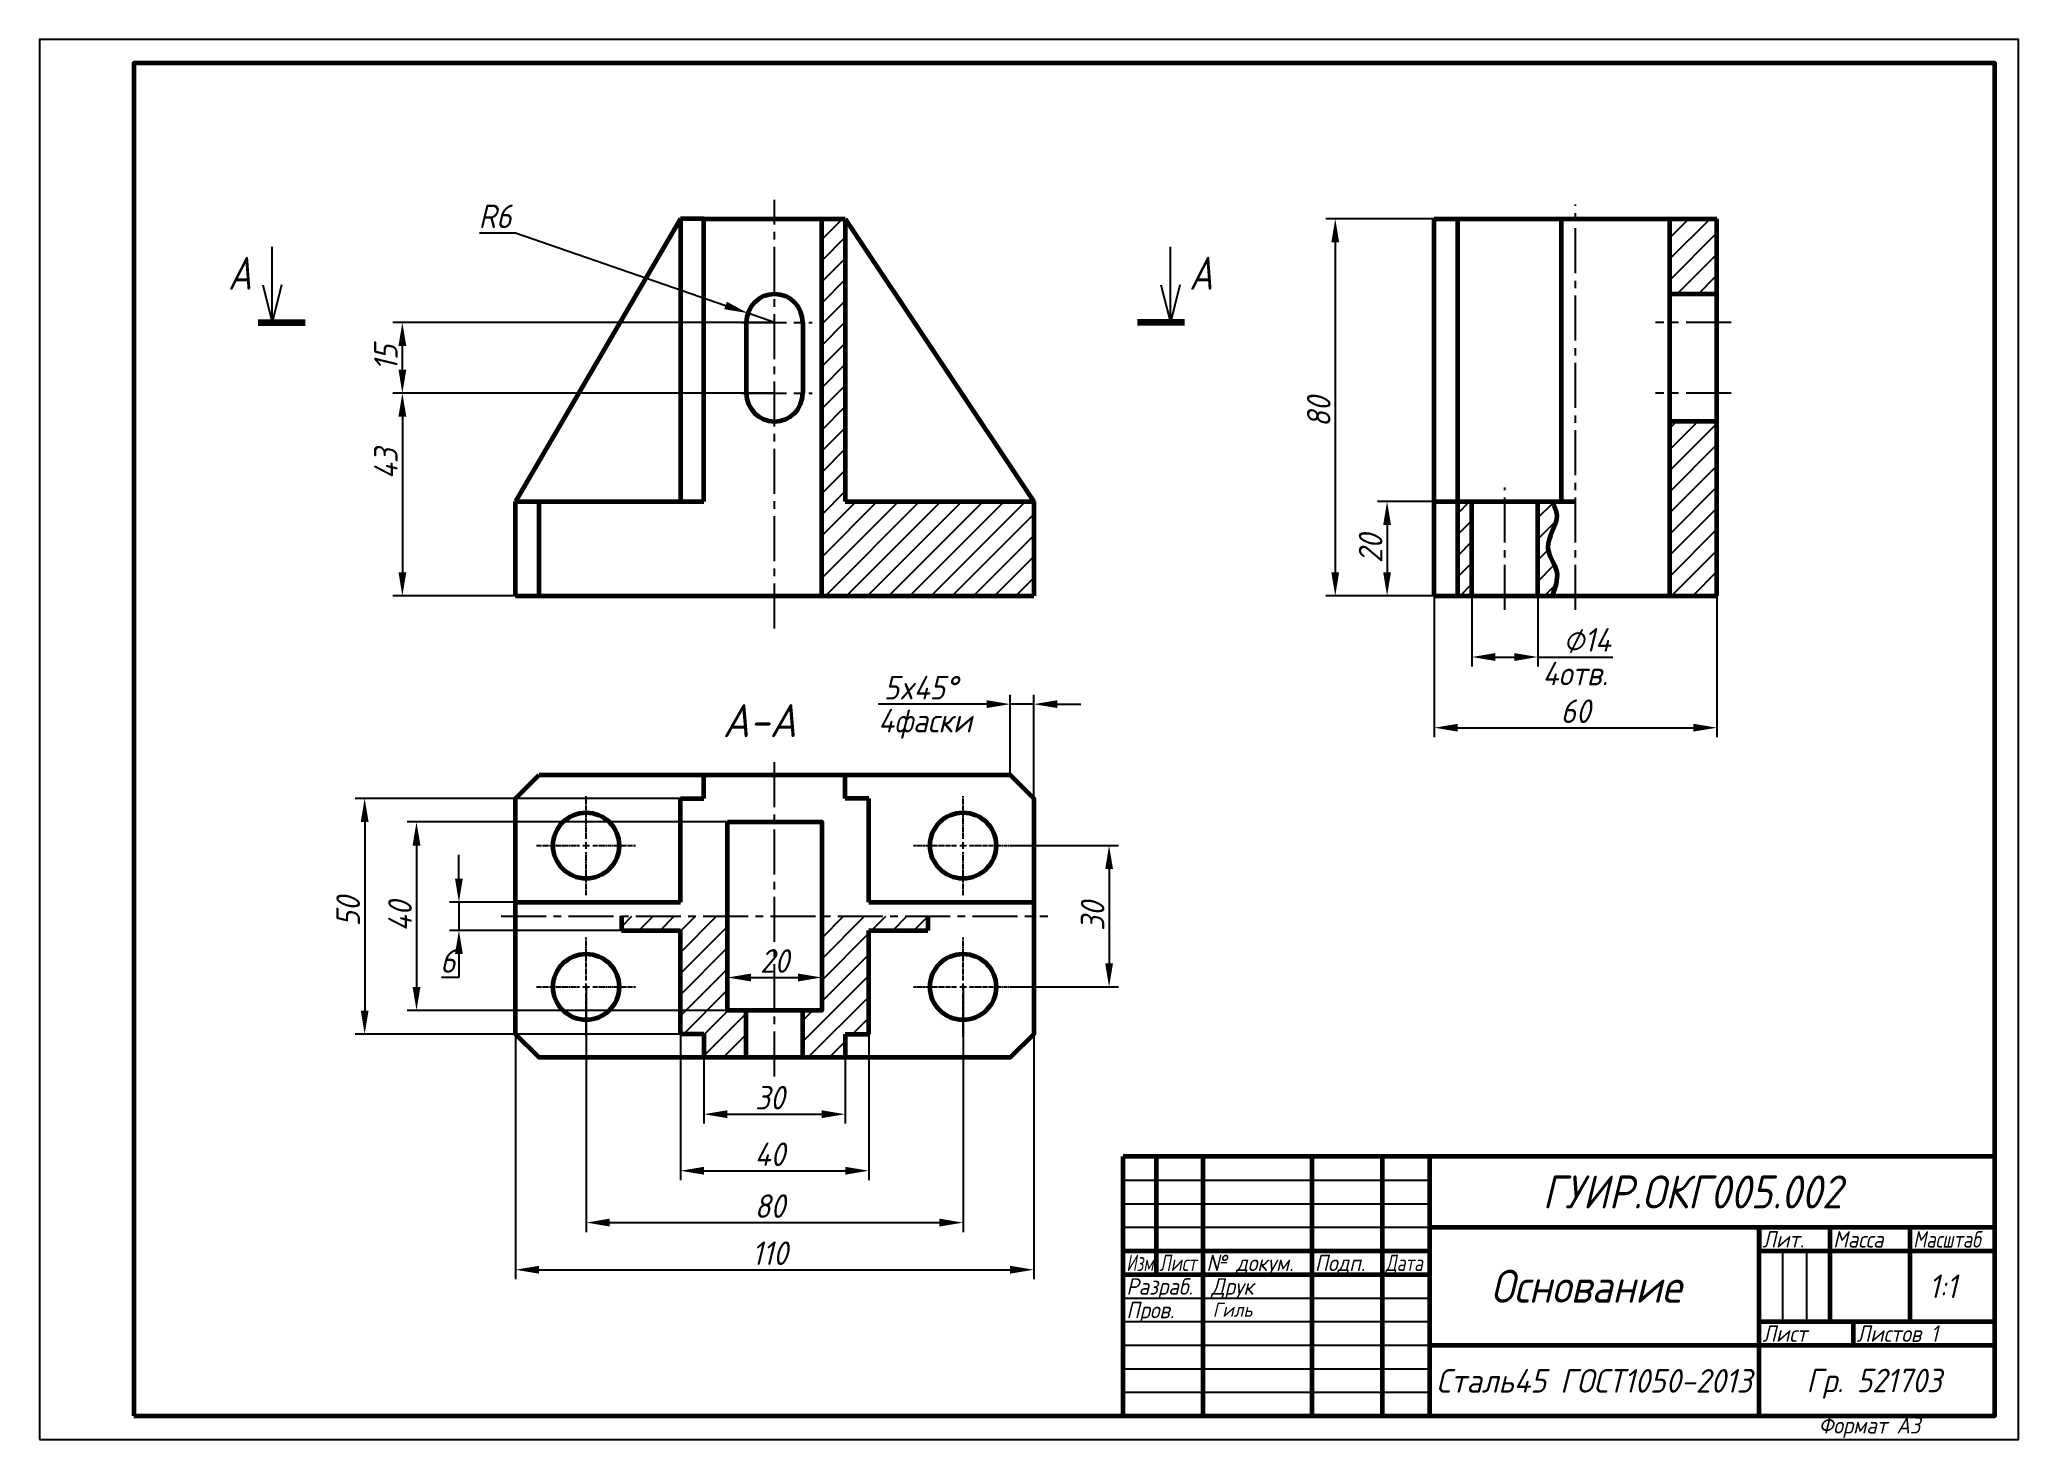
# Model space of a CAD drawing. Header units: millimetres. Extents: x 0 to 420, y 0 to 297.
import ezdxf
from ezdxf.enums import TextEntityAlignment as Align

# ---------------------------------------------------------------- set-up
doc = ezdxf.new("R2010")
doc.units = ezdxf.units.MM
doc.header["$LTSCALE"] = 0.5
doc.linetypes.add('CENTER2', pattern=[1.125, 0.75, -0.125, 0.125, -0.125])
doc.linetypes.add('осевая2', pattern=[28.575, 19.05, -3.175, 3.175, -3.175])
doc.layers.get('0').update_dxf_attribs({"lineweight": 60})
doc.layers.get('Defpoints').update_dxf_attribs({"color": 5})
doc.layers.add('1-оси', color=50, linetype='осевая2')
doc.layers.add('3-размеры', color=6, linetype='Continuous')
doc.layers.add('2-штриховка', color=7, linetype='Continuous', true_color=0x00c7c7)
doc.layers.add('4-текст', color=7, linetype='Continuous', true_color=0x00ad00)
doc.styles.get("Standard").update_dxf_attribs({"font": 'isocpeui.ttf', "width": 0.9})
doc.dimstyles.new('Standart', dxfattribs={"dimtxt": 5, "dimasz": 5, "dimexe": 2, "dimexo": 0, "dimgap": 1, "dimtad": 1, "dimtoh": 1, "dimdec": 0, "dimtxsty": 'Standard', "dimcen": 2.5, "dimadec": 0, "dimazin": 0, "dimtfac": 1, "dimtdec": 0, "dimtmove": 0, "dimatfit": 3, "dimldrblk": 'DOTSMALL', "dimfxl": 1, "dimarcsym": 0})
pattern_1 = [(45, (825, 29), (-2.245064, 2.245064), [])]

# ---------------------------------------------------------------- blocks, each defined once
blk = doc.blocks.new('*D2')
at = {"layer": '3-размеры', "color": 0, "lineweight": -2, "transparency": 16777216}
for p, q in [((156, 222), (75, 222)), ((77, 217), (77, 184)), ((101, 179), (75, 179))]:
    blk.add_line(p, q, dxfattribs=at)
at = {"layer": '3-размеры', "color": 0, "transparency": 16777216}
for points in [[(76.17, 217), (77.83, 217), (77, 222)], [(76.17, 184), (77.83, 184), (77, 179)]]:
    blk.add_solid(points, dxfattribs=at)
at = {"layer": 'Defpoints', "color": 0, "transparency": 16777216}
for p in [(156, 222), (77, 179), (101, 179)]:
    blk.add_point(p, dxfattribs=at)
at = {"layer": '3-размеры', "color": 0, "transparency": 16777216, "insert": (73.5, 207), "char_height": 5, "attachment_point": 5, "rotation": 90}
blk.add_mtext('43', dxfattribs=at)
blk = doc.blocks.new('_DotSmall')
at = {"color": 0, "linetype": 'ByBlock', "const_width": 0.5}
blk.add_lwpolyline([(-0.0625, 0, 1), (0.0625, 0, 1)], format="xyb", close=True, dxfattribs=at)
blk = doc.blocks.new('*D3')
at = {"layer": '3-размеры', "color": 0, "lineweight": -2, "transparency": 16777216}
for p, q in [((156, 237), (75, 237)), ((77, 227), (77, 232)), ((156, 222), (75, 222))]:
    blk.add_line(p, q, dxfattribs=at)
at = {"layer": '3-размеры', "color": 0, "transparency": 16777216}
for points in [[(76.17, 232), (77.83, 232), (77, 237)], [(76.17, 227), (77.83, 227), (77, 222)]]:
    blk.add_solid(points, dxfattribs=at)
at = {"layer": 'Defpoints', "color": 0, "transparency": 16777216}
for p in [(77, 237), (156, 237), (156, 222)]:
    blk.add_point(p, dxfattribs=at)
at = {"layer": '3-размеры', "color": 0, "transparency": 16777216, "insert": (73.5, 229.5), "char_height": 5, "attachment_point": 5, "rotation": 90}
blk.add_mtext('15', dxfattribs=at)
blk = doc.blocks.new('*D4')
at = {"layer": '3-размеры', "color": 0, "lineweight": -2, "transparency": 16777216}
for p, q in [((93.34, 256), (101, 256)), ((101, 256), (145.6, 240.59)), ((156, 237), (150.33, 238.96))]:
    blk.add_line(p, q, dxfattribs=at)
at = {"layer": '3-размеры', "color": 0, "transparency": 16777216}
blk.add_solid([(145.88, 241.38), (145.33, 239.8), (150.33, 238.96)], dxfattribs=at)
at = {"layer": 'Defpoints', "color": 0, "transparency": 16777216}
for p in [(150.33, 238.96), (156, 237)]:
    blk.add_point(p, dxfattribs=at)
at = {"layer": '3-размеры', "color": 0, "transparency": 16777216, "insert": (96.67, 259.5), "char_height": 5, "attachment_point": 5}
blk.add_mtext('R6', dxfattribs=at)
blk = doc.blocks.new('lvraz')
at = {"lineweight": -3}
for p, q in [((0, 0), (0, 16)), ((-1.98, 7.99), (0, 0)), ((2, 8), (0, 0))]:
    blk.add_line(p, q, dxfattribs=at)
at = {"lineweight": 100}
blk.add_line((-3, 0), (7, 0), dxfattribs=at)
at = {"width": 0.8}
blk.add_text('A', height=7, dxfattribs=at).set_placement((-9.37, 6.92))
blk = doc.blocks.new('Pvraz')
at = {"lineweight": -3}
for p, q in [((0, 0), (0, 16)), ((-2, 8), (0, 0)), ((1.98, 7.99), (0, 0))]:
    blk.add_line(p, q, dxfattribs=at)
at = {"lineweight": 100}
blk.add_line((3, 0), (-7, 0), dxfattribs=at)
at = {"width": 0.8}
blk.add_text('A', height=7, dxfattribs=at).set_placement((4, 6.92))
blk = doc.blocks.new('*U7')
at = {"layer": '1-оси', "color": 0, "linetype": 'CENTER2', "transparency": 16777216}
for p, q in [((0, 1.4), (0, 10.5)), ((-10.5, 0), (-1.4, 0)), ((1.4, 0), (10.5, 0)), ((0, -10.5), (0, -1.4))]:
    blk.add_line(p, q, dxfattribs=at)
at = {"layer": '1-оси', "color": 0, "linetype": 'Continuous', "transparency": 16777216}
for p, q in [((-0.7, 0), (0.7, 0)), ((0, -0.7), (0, 0.7))]:
    blk.add_line(p, q, dxfattribs=at)
blk = doc.blocks.new('*U8')
at = {"layer": '1-оси', "color": 0, "linetype": 'CENTER2', "transparency": 16777216}
for p, q in [((0, 1.4), (0, 10.5)), ((-10.5, 0), (-1.4, 0)), ((1.4, 0), (10.5, 0)), ((0, -10.5), (0, -1.4))]:
    blk.add_line(p, q, dxfattribs=at)
at = {"layer": '1-оси', "color": 0, "linetype": 'Continuous', "transparency": 16777216}
for p, q in [((-0.7, 0), (0.7, 0)), ((0, -0.7), (0, 0.7))]:
    blk.add_line(p, q, dxfattribs=at)
blk = doc.blocks.new('*U9')
at = {"layer": '1-оси', "color": 0, "linetype": 'CENTER2', "transparency": 16777216}
for p, q in [((0, 1.4), (0, 10.5)), ((-10.5, 0), (-1.4, 0)), ((1.4, 0), (10.5, 0)), ((0, -10.5), (0, -1.4))]:
    blk.add_line(p, q, dxfattribs=at)
at = {"layer": '1-оси', "color": 0, "linetype": 'Continuous', "transparency": 16777216}
for p, q in [((-0.7, 0), (0.7, 0)), ((0, -0.7), (0, 0.7))]:
    blk.add_line(p, q, dxfattribs=at)
blk = doc.blocks.new('*U10')
at = {"layer": '1-оси', "color": 0, "linetype": 'CENTER2', "transparency": 16777216}
for p, q in [((0, 1.4), (0, 10.5)), ((-10.5, 0), (-1.4, 0)), ((1.4, 0), (10.5, 0)), ((0, -10.5), (0, -1.4))]:
    blk.add_line(p, q, dxfattribs=at)
at = {"layer": '1-оси', "color": 0, "linetype": 'Continuous', "transparency": 16777216}
for p, q in [((-0.7, 0), (0.7, 0)), ((0, -0.7), (0, 0.7))]:
    blk.add_line(p, q, dxfattribs=at)
blk = doc.blocks.new('*D11')
at = {"layer": '3-размеры', "color": 0, "lineweight": -2, "transparency": 16777216}
for p, q in [((89, 119), (89, 124)), ((101, 114), (87, 114)), ((89, 114), (89, 108)), ((123.5, 108), (87, 108)), ((89, 103), (89, 98)), ((89, 98), (85.28, 98))]:
    blk.add_line(p, q, dxfattribs=at)
at = {"layer": '3-размеры', "color": 0, "transparency": 16777216}
for points in [[(88.17, 119), (89.83, 119), (89, 114)], [(88.17, 103), (89.83, 103), (89, 108)]]:
    blk.add_solid(points, dxfattribs=at)
at = {"layer": 'Defpoints', "color": 0, "transparency": 16777216}
for p in [(101, 114), (89, 108), (123.5, 108)]:
    blk.add_point(p, dxfattribs=at)
at = {"layer": '3-размеры', "color": 0, "transparency": 16777216, "insert": (86.64, 101.5), "char_height": 5, "attachment_point": 5}
blk.add_mtext('6', dxfattribs=at)
blk = doc.blocks.new('*D12')
at = {"layer": '3-размеры', "color": 0, "lineweight": -2, "transparency": 16777216}
for p, q in [((146, 131), (78, 131)), ((80, 126), (80, 96)), ((146, 91), (78, 91))]:
    blk.add_line(p, q, dxfattribs=at)
at = {"layer": '3-размеры', "color": 0, "transparency": 16777216}
for points in [[(79.17, 126), (80.83, 126), (80, 131)], [(79.17, 96), (80.83, 96), (80, 91)]]:
    blk.add_solid(points, dxfattribs=at)
at = {"layer": 'Defpoints', "color": 0, "transparency": 16777216}
for p in [(146, 131), (80, 91), (146, 91)]:
    blk.add_point(p, dxfattribs=at)
at = {"layer": '3-размеры', "color": 0, "transparency": 16777216, "insert": (76.5, 111), "char_height": 5, "attachment_point": 5, "rotation": 90}
blk.add_mtext('40', dxfattribs=at)
blk = doc.blocks.new('*D13')
at = {"layer": '3-размеры', "color": 0, "lineweight": -2, "transparency": 16777216}
for p, q in [((136, 136), (67, 136)), ((69, 131), (69, 91)), ((136, 86), (67, 86))]:
    blk.add_line(p, q, dxfattribs=at)
at = {"layer": '3-размеры', "color": 0, "transparency": 16777216}
for points in [[(68.17, 131), (69.83, 131), (69, 136)], [(68.17, 91), (69.83, 91), (69, 86)]]:
    blk.add_solid(points, dxfattribs=at)
at = {"layer": 'Defpoints', "color": 0, "transparency": 16777216}
for p in [(136, 136), (69, 86), (136, 86)]:
    blk.add_point(p, dxfattribs=at)
at = {"layer": '3-размеры', "color": 0, "transparency": 16777216, "insert": (65.5, 112), "char_height": 5, "attachment_point": 5, "rotation": 90}
blk.add_mtext('50', dxfattribs=at)
blk = doc.blocks.new('*D14')
at = {"layer": '3-размеры', "color": 0, "lineweight": -2, "transparency": 16777216}
for p, q in [((206.5, 126), (229, 126)), ((227, 121), (227, 101)), ((206.5, 96), (229, 96))]:
    blk.add_line(p, q, dxfattribs=at)
at = {"layer": '3-размеры', "color": 0, "transparency": 16777216}
for points in [[(226.17, 121), (227.83, 121), (227, 126)], [(226.17, 101), (227.83, 101), (227, 96)]]:
    blk.add_solid(points, dxfattribs=at)
at = {"layer": 'Defpoints', "color": 0, "transparency": 16777216}
for p in [(206.5, 126), (206.5, 96), (227, 96)]:
    blk.add_point(p, dxfattribs=at)
at = {"layer": '3-размеры', "color": 0, "transparency": 16777216, "insert": (223.5, 111), "char_height": 5, "attachment_point": 5, "rotation": 90}
blk.add_mtext('30', dxfattribs=at)
blk = doc.blocks.new('*D15')
at = {"layer": '3-размеры', "color": 0, "lineweight": -2, "transparency": 16777216}
for p, q in [((296, 199), (284, 199)), ((286, 194), (286, 184)), ((296, 179), (284, 179))]:
    blk.add_line(p, q, dxfattribs=at)
at = {"layer": '3-размеры', "color": 0, "transparency": 16777216}
for points in [[(285.17, 194), (286.83, 194), (286, 199)], [(285.17, 184), (286.83, 184), (286, 179)]]:
    blk.add_solid(points, dxfattribs=at)
at = {"layer": 'Defpoints', "color": 0, "transparency": 16777216}
for p in [(296, 199), (286, 179), (296, 179)]:
    blk.add_point(p, dxfattribs=at)
at = {"layer": '3-размеры', "color": 0, "transparency": 16777216, "insert": (282.5, 189), "char_height": 5, "attachment_point": 5, "rotation": 90}
blk.add_mtext('20', dxfattribs=at)
blk = doc.blocks.new('*D16')
at = {"layer": '3-размеры', "color": 0, "lineweight": -2, "transparency": 16777216}
for p, q in [((296, 259), (273, 259)), ((275, 254), (275, 184)), ((296, 179), (273, 179))]:
    blk.add_line(p, q, dxfattribs=at)
at = {"layer": '3-размеры', "color": 0, "transparency": 16777216}
for points in [[(274.17, 254), (275.83, 254), (275, 259)], [(274.17, 184), (275.83, 184), (275, 179)]]:
    blk.add_solid(points, dxfattribs=at)
at = {"layer": 'Defpoints', "color": 0, "transparency": 16777216}
for p in [(296, 259), (275, 179), (296, 179)]:
    blk.add_point(p, dxfattribs=at)
at = {"layer": '3-размеры', "color": 0, "transparency": 16777216, "insert": (271.5, 218), "char_height": 5, "attachment_point": 5, "rotation": 90}
blk.add_mtext('80', dxfattribs=at)
blk = doc.blocks.new('*D17')
at = {"layer": '3-размеры', "color": 0, "lineweight": -2, "transparency": 16777216}
for p, q in [((304, 179), (304, 164)), ((318, 179), (318, 164)), ((309, 166), (313, 166)), ((318, 166), (333.95, 166))]:
    blk.add_line(p, q, dxfattribs=at)
at = {"layer": '3-размеры', "color": 0, "transparency": 16777216}
for points in [[(309, 166.83), (309, 165.17), (304, 166)], [(313, 166.83), (313, 165.17), (318, 166)]]:
    blk.add_solid(points, dxfattribs=at)
at = {"layer": 'Defpoints', "color": 0, "transparency": 16777216}
for p in [(304, 179), (318, 179), (318, 166)]:
    blk.add_point(p, dxfattribs=at)
at = {"layer": '3-размеры', "color": 0, "transparency": 16777216, "insert": (328.47, 169.5), "char_height": 5, "attachment_point": 5}
blk.add_mtext('⌀14', dxfattribs=at)
blk = doc.blocks.new('*D18')
at = {"layer": '3-размеры', "color": 0, "lineweight": -2, "transparency": 16777216}
for p, q in [((296, 179), (296, 149)), ((356, 179), (356, 149)), ((301, 151), (351, 151))]:
    blk.add_line(p, q, dxfattribs=at)
at = {"layer": '3-размеры', "color": 0, "transparency": 16777216}
for points in [[(301, 151.83), (301, 150.17), (296, 151)], [(351, 151.83), (351, 150.17), (356, 151)]]:
    blk.add_solid(points, dxfattribs=at)
at = {"layer": 'Defpoints', "color": 0, "transparency": 16777216}
for p in [(296, 179), (356, 179), (356, 151)]:
    blk.add_point(p, dxfattribs=at)
at = {"layer": '3-размеры', "color": 0, "transparency": 16777216, "insert": (326, 154.5), "char_height": 5, "attachment_point": 5}
blk.add_mtext('60', dxfattribs=at)
blk = doc.blocks.new('*D19')
at = {"layer": '3-размеры', "color": 0, "lineweight": -2, "transparency": 16777216}
for p, q in [((146, 99), (146, 96)), ((151, 98), (161, 98)), ((166, 99), (166, 96))]:
    blk.add_line(p, q, dxfattribs=at)
at = {"layer": '3-размеры', "color": 0, "transparency": 16777216}
for points in [[(151, 98.83), (151, 97.17), (146, 98)], [(161, 98.83), (161, 97.17), (166, 98)]]:
    blk.add_solid(points, dxfattribs=at)
at = {"layer": 'Defpoints', "color": 0, "transparency": 16777216}
for p in [(146, 99), (166, 99), (166, 98)]:
    blk.add_point(p, dxfattribs=at)
at = {"layer": '3-размеры', "color": 0, "transparency": 16777216, "insert": (156, 101.5), "char_height": 5, "attachment_point": 5}
blk.add_mtext('20', dxfattribs=at)
blk = doc.blocks.new('*D20')
at = {"layer": '3-размеры', "color": 0, "lineweight": -2, "transparency": 16777216}
for p, q in [((201, 156), (177.96, 156)), ((206, 141), (206, 158)), ((211, 156), (206, 156)), ((211, 136), (211, 158)), ((216, 156), (221, 156))]:
    blk.add_line(p, q, dxfattribs=at)
at = {"layer": '3-размеры', "color": 0, "transparency": 16777216}
for points in [[(201, 156.83), (201, 155.17), (206, 156)], [(216, 156.83), (216, 155.17), (211, 156)]]:
    blk.add_solid(points, dxfattribs=at)
at = {"layer": 'Defpoints', "color": 0, "transparency": 16777216}
for p in [(211, 156), (206, 141), (211, 136)]:
    blk.add_point(p, dxfattribs=at)
at = {"layer": '3-размеры', "color": 0, "transparency": 16777216, "insert": (186.98, 159.5), "char_height": 5, "attachment_point": 5}
blk.add_mtext('5x45°', dxfattribs=at)
blk = doc.blocks.new('*D21')
at = {"layer": '3-размеры', "color": 0, "lineweight": -2, "transparency": 16777216}
for p, q in [((141, 81), (141, 67)), ((171, 81), (171, 67)), ((146, 69), (166, 69))]:
    blk.add_line(p, q, dxfattribs=at)
at = {"layer": '3-размеры', "color": 0, "transparency": 16777216}
for points in [[(146, 69.83), (146, 68.17), (141, 69)], [(166, 69.83), (166, 68.17), (171, 69)]]:
    blk.add_solid(points, dxfattribs=at)
at = {"layer": 'Defpoints', "color": 0, "transparency": 16777216}
for p in [(141, 81), (171, 81), (171, 69)]:
    blk.add_point(p, dxfattribs=at)
at = {"layer": '3-размеры', "color": 0, "transparency": 16777216, "insert": (155, 72.5), "char_height": 5, "attachment_point": 5}
blk.add_mtext('30', dxfattribs=at)
blk = doc.blocks.new('*D22')
at = {"layer": '3-размеры', "color": 0, "lineweight": -2, "transparency": 16777216}
for p, q in [((136, 86), (136, 55)), ((176, 86), (176, 55)), ((141, 57), (171, 57))]:
    blk.add_line(p, q, dxfattribs=at)
at = {"layer": '3-размеры', "color": 0, "transparency": 16777216}
for points in [[(141, 57.83), (141, 56.17), (136, 57)], [(171, 57.83), (171, 56.17), (176, 57)]]:
    blk.add_solid(points, dxfattribs=at)
at = {"layer": 'Defpoints', "color": 0, "transparency": 16777216}
for p in [(136, 86), (176, 86), (176, 57)]:
    blk.add_point(p, dxfattribs=at)
at = {"layer": '3-размеры', "color": 0, "transparency": 16777216, "insert": (155, 60.5), "char_height": 5, "attachment_point": 5}
blk.add_mtext('40', dxfattribs=at)
blk = doc.blocks.new('*D23')
at = {"layer": '3-размеры', "color": 0, "lineweight": -2, "transparency": 16777216}
for p, q in [((116, 96), (116, 44)), ((196, 96), (196, 44)), ((121, 46), (191, 46))]:
    blk.add_line(p, q, dxfattribs=at)
at = {"layer": '3-размеры', "color": 0, "transparency": 16777216}
for points in [[(121, 46.83), (121, 45.17), (116, 46)], [(191, 46.83), (191, 45.17), (196, 46)]]:
    blk.add_solid(points, dxfattribs=at)
at = {"layer": 'Defpoints', "color": 0, "transparency": 16777216}
for p in [(116, 96), (196, 96), (196, 46)]:
    blk.add_point(p, dxfattribs=at)
at = {"layer": '3-размеры', "color": 0, "transparency": 16777216, "insert": (155, 49.5), "char_height": 5, "attachment_point": 5}
blk.add_mtext('80', dxfattribs=at)
blk = doc.blocks.new('*D24')
at = {"layer": '3-размеры', "color": 0, "lineweight": -2, "transparency": 16777216}
for p, q in [((101, 86), (101, 34)), ((211, 86), (211, 34)), ((106, 36), (206, 36))]:
    blk.add_line(p, q, dxfattribs=at)
at = {"layer": '3-размеры', "color": 0, "transparency": 16777216}
for points in [[(106, 36.83), (106, 35.17), (101, 36)], [(206, 36.83), (206, 35.17), (211, 36)]]:
    blk.add_solid(points, dxfattribs=at)
at = {"layer": 'Defpoints', "color": 0, "transparency": 16777216}
for p in [(101, 86), (211, 86), (211, 36)]:
    blk.add_point(p, dxfattribs=at)
at = {"layer": '3-размеры', "color": 0, "transparency": 16777216, "insert": (155, 39.5), "char_height": 5, "attachment_point": 5}
blk.add_mtext('110', dxfattribs=at)

msp = doc.modelspace()

# ---------------------------------------------------------------- hatches: boundary and pattern name
at = {"layer": '2-штриховка'}
h = msp.add_hatch(dxfattribs=at)
h.set_pattern_fill('ANSI31', color=256)
h.set_pattern_definition(pattern_1)
h.paths.add_polyline_path([(211, 179), (211, 199), (171, 199), (171, 259), (166, 259), (166, 179)])
h = msp.add_hatch(dxfattribs=at)
h.set_pattern_fill('ANSI31', color=256)
h.set_pattern_definition(pattern_1)
h.paths.add_polyline_path([(301, 179), (304, 179), (304, 199), (301, 199)])
edge = h.paths.add_edge_path()
edge.add_spline(control_points=[(321, 179), (321.65, 180.69), (323.02, 184.22), (318.34, 189.63), (323.03, 194.8), (321.48, 198), (321, 199)], knot_values=[0, 0, 0, 0, 5.09902, 10.674111, 17.690043, 20.85232, 20.85232, 20.85232, 20.85232], degree=3, periodic=0)
edge.add_line((321, 199), (318, 199))
edge.add_line((318, 199), (318, 179))
edge.add_line((318, 179), (321, 179))
h.paths.add_polyline_path([(356, 216), (346, 216), (346, 179), (356, 179)])
h.paths.add_polyline_path([(346, 243), (356, 243), (356, 259), (346, 259)])
h = msp.add_hatch(dxfattribs=at)
h.set_pattern_fill('ANSI31', color=256)
h.set_pattern_definition(pattern_1)
h.paths.add_polyline_path([(146, 111), (123.49, 111), (123.5, 108), (136, 108), (136, 86), (141, 86), (141, 81), (150, 81), (150, 91), (146, 91)])
h.paths.add_polyline_path([(166, 91), (162, 91), (162, 81), (171, 81), (171, 86), (176, 86), (176, 108), (188.5, 108), (188.51, 111), (166, 111)])

# ---------------------------------------------------------------- linework, layer by layer
for p, q in [((136, 259), (101, 199)), ((141, 259), (136, 259)), ((136, 259), (136, 199)), ((141, 199), (141, 259)), ((141, 259), (171, 259)), ((166, 179), (166, 259)), ((171, 259), (171, 199)), ((171, 259), (211, 199)), ((296, 179), (296, 259)), ((296, 259), (356, 259)), ((301, 179), (301, 259)), ((323, 199), (323, 259)), ((346, 179), (346, 259)), ((356, 179), (356, 259)), ((356, 243), (346, 243)), ((150, 237), (150, 222)), ((162, 237), (162, 222)), ((356, 216), (346, 216)), ((101, 179), (101, 199)), ((101, 199), (141, 199)), ((106, 179), (106, 199)), ((171, 199), (211, 199)), ((211, 199), (211, 179)), ((296, 199), (326, 199)), ((304, 179), (304, 199)), ((318, 179), (318, 199)), ((101, 179), (211, 179)), ((296, 179), (356, 179)), ((141, 136), (141, 141)), ((171, 136), (171, 141)), ((136, 114), (136, 136)), ((136, 136), (141, 136)), ((176, 136), (171, 136)), ((176, 114), (176, 136)), ((101, 114), (136, 114)), ((176, 114), (211, 114)), ((123.49, 111), (123.5, 108)), ((188.51, 111), (188.5, 108)), ((123.5, 108), (136, 108)), ((136, 86), (136, 108)), ((176, 108), (188.5, 108)), ((176, 86), (176, 108)), ((150, 81), (150, 91)), ((162, 81), (162, 91)), ((141, 86), (136, 86)), ((141, 86), (141, 81)), ((171, 86), (171, 81)), ((171, 86), (176, 86)), ((365, 45), (365, 40))]:
    msp.add_line(p, q)
at = {"lineweight": 60}
for p, q in [((415, 60), (230, 60)), ((230, 5), (230, 60)), ((237, 60), (237, 35)), ((247, 5), (247, 60)), ((270, 60), (270, 5)), ((285, 5), (285, 60)), ((295, 60), (295, 5)), ((295, 45), (415, 45)), ((365, 5), (365, 45)), ((380, 45), (380, 25)), ((397, 25), (397, 45)), ((230, 40), (295, 40)), ((365, 40), (415, 40)), ((230, 35), (295, 35)), ((365, 25), (415, 25)), ((385, 20), (385, 25)), ((295, 20), (415, 20))]:
    msp.add_line(p, q, dxfattribs=at)
at = {"lineweight": -3}
for p, q in [((230, 55), (295, 55)), ((230, 50), (295, 50)), ((230, 45), (295, 45)), ((370, 25), (370, 40)), ((375, 40), (375, 25)), ((230, 30), (295, 30)), ((230, 25), (295, 25)), ((230, 20), (295, 20)), ((230, 15), (295, 15)), ((230, 10), (295, 10))]:
    msp.add_line(p, q, dxfattribs=at)
at = {"lineweight": 60}
msp.add_lwpolyline([(20, 5), (415, 5), (415, 292), (20, 292)], close=True, dxfattribs=at)
for points in [[(106, 141), (206, 141), (211, 136), (211, 86), (206, 81), (106, 81), (101, 86), (101, 136)], [(146, 131), (166, 131), (166, 91), (146, 91)]]:
    msp.add_lwpolyline(points, close=True)
for centre in [(116, 126), (196, 126), (116, 96), (196, 96)]:
    msp.add_circle(centre, 7)
for centre, start, end in [((156, 237), 0, 180), ((156, 222), 180, 0)]:
    msp.add_arc(centre, 6, start, end)
msp.add_spline([(321, 199), (322, 196), (320.11, 189.24), (322, 184), (321, 179)], degree=3)
at = {"layer": '1-оси'}
for p, q in [((156, 172.07), (156, 263)), ((326, 176), (326, 262)), ((149, 237), (164, 237)), ((359, 237), (343, 237)), ((149, 222), (164, 222)), ((359, 222), (343, 222)), ((311, 176), (311, 202)), ((156, 77), (156, 145)), ((98, 111), (214, 111))]:
    msp.add_line(p, q, dxfattribs=at)
at = {"layer": 'Defpoints'}
msp.add_lwpolyline([(0, 0), (420, 0), (420, 297), (0, 297)], close=True, dxfattribs=at)

# ---------------------------------------------------------------- block references
for name, p in [('lvraz', (49.37, 237)), ('Pvraz', (240, 237))]:
    msp.add_blockref(name, p)
at = {"layer": '1-оси', "linetype": 'CENTER2'}
for name, p in [('*U8', (116, 126)), ('*U7', (196, 126)), ('*U9', (116, 96)), ('*U10', (196, 96))]:
    msp.add_blockref(name, p, dxfattribs=at)

# ---------------------------------------------------------------- texts
at = {"width": 0.9}
msp.add_text('А-А', height=7, dxfattribs=at).set_placement((145, 149))
at = {"lineweight": -3, "width": 0.9}
msp.add_text('Формат А3', height=3.5, dxfattribs=at).set_placement((377.6, 1.25))
at = {"layer": '3-размеры', "width": 0.9}
for s, p in [('4отв.', (319, 160)), ('4фаски', (178, 150))]:
    msp.add_text(s, height=5, dxfattribs=at).set_placement(p)
at = {"layer": '4-текст', "width": 0.9}
for s, height, p in [('ГУИР.ОКГ005.002', 7, (319, 49)), ('Основание', 7, (308, 29)), ('1:1', 5, (401, 30)), ('Гиль', 3, (249, 26)), ('Гр. 521703', 5, (375, 10))]:
    msp.add_text(s, height=height, dxfattribs=at).set_placement(p)
at = {"layer": '4-текст', "lineweight": -3}
for s, width, p in [('Лит.', 0.9, (365.67, 40.7)), ('Масса', 0.9, (380.67, 40.7)), ('Масштаб', 0.8, (397.67, 40.7)), ('Изм.', 0.7, (230.67, 35.7)), ('Лист', 0.75, (237.67, 35.7)), ('№ докум.', 0.9, (247.67, 35.7)), ('Подп.', 0.9, (270.67, 35.7)), ('Дата', 0.75, (285.67, 35.7)), ('Разраб.', 0.9, (230.67, 30.7)), ('Друк', 0.9, (248.67, 30.7)), ('Пров.', 0.9, (230.67, 25.7)), ('Лист', 0.9, (365.67, 20.7)), ('Листов 1', 0.9, (385.67, 20.7))]:
    msp.add_text(s, height=3.5, dxfattribs=dict(at, width=width)).set_placement(p)
at = {"layer": '4-текст', "width": 0.868549}
msp.add_text('Сталь45 ГОСТ1050-2013', height=5, dxfattribs=at).set_placement((296.44, 9.92), (363.44, 9.92), align=Align.FIT)

# ---------------------------------------------------------------- dimensions: what is measured, and where the dimension line sits
at = {"layer": '3-размеры'}
dim = msp.add_radius_dim(center=(156, 237), mpoint=(150.33, 238.96), dimstyle='Standart', dxfattribs=at)
dim.commit()
dim.dimension.update_dxf_attribs({"geometry": '*D4', "text_midpoint": (96.67, 256), "dimtype": 164})
for base, p1, p2, picture, middle in [((275, 179), (296, 259), (296, 179), '*D16', (275, 218)), ((77, 179), (156, 222), (101, 179), '*D2', (77, 207)), ((286, 179), (296, 199), (296, 179), '*D15', (286, 189)), ((69, 86), (136, 136), (136, 86), '*D13', (69, 112)), ((80, 91), (146, 131), (146, 91), '*D12', (80, 111)), ((227, 96), (206.5, 126), (206.5, 96), '*D14', (227, 111)), ((89, 108), (101, 114), (123.5, 108), '*D11', (86.64, 98))]:
    dim = msp.add_linear_dim(base=base, p1=p1, p2=p2, angle=90, dimstyle='Standart', dxfattribs=at)
    dim.commit()
    dim.dimension.update_dxf_attribs({"geometry": picture, "text_midpoint": middle, "dimtype": 160})
dim = msp.add_linear_dim(base=(77, 237), p1=(156, 222), p2=(156, 237), angle=90, dimstyle='Standart', override={"dimtmove": 1}, dxfattribs=at)
dim.commit()
dim.dimension.update_dxf_attribs({"geometry": '*D3', "text_midpoint": (73.5, 229.5)})
for base, p1, p2, picture, middle in [((356, 151), (296, 179), (356, 179), '*D18', (326, 151)), ((166, 98), (146, 99), (166, 99), '*D19', (156, 98)), ((196, 46), (116, 96), (196, 96), '*D23', (155, 46)), ((211, 36), (101, 86), (211, 86), '*D24', (155, 36)), ((176, 57), (136, 86), (176, 86), '*D22', (155, 57)), ((171, 69), (141, 81), (171, 81), '*D21', (155, 69))]:
    dim = msp.add_linear_dim(base=base, p1=p1, p2=p2, dimstyle='Standart', dxfattribs=at)
    dim.commit()
    dim.dimension.update_dxf_attribs({"geometry": picture, "text_midpoint": middle, "dimtype": 160})
dim = msp.add_linear_dim(base=(318, 166), p1=(304, 179), p2=(318, 179), dimstyle='Standart', override={"dimpost": '⌀<>'}, dxfattribs=at)
dim.commit()
dim.dimension.update_dxf_attribs({"geometry": '*D17', "text_midpoint": (328.47, 166), "dimtype": 160})
dim = msp.add_linear_dim(base=(211, 156), p1=(206, 141), p2=(211, 136), text='<>x45°', dimstyle='Standart', dxfattribs=at)
dim.commit()
dim.dimension.update_dxf_attribs({"geometry": '*D20', "text_midpoint": (186.98, 156), "dimtype": 160})

doc.saveas('drawing.dxf')
